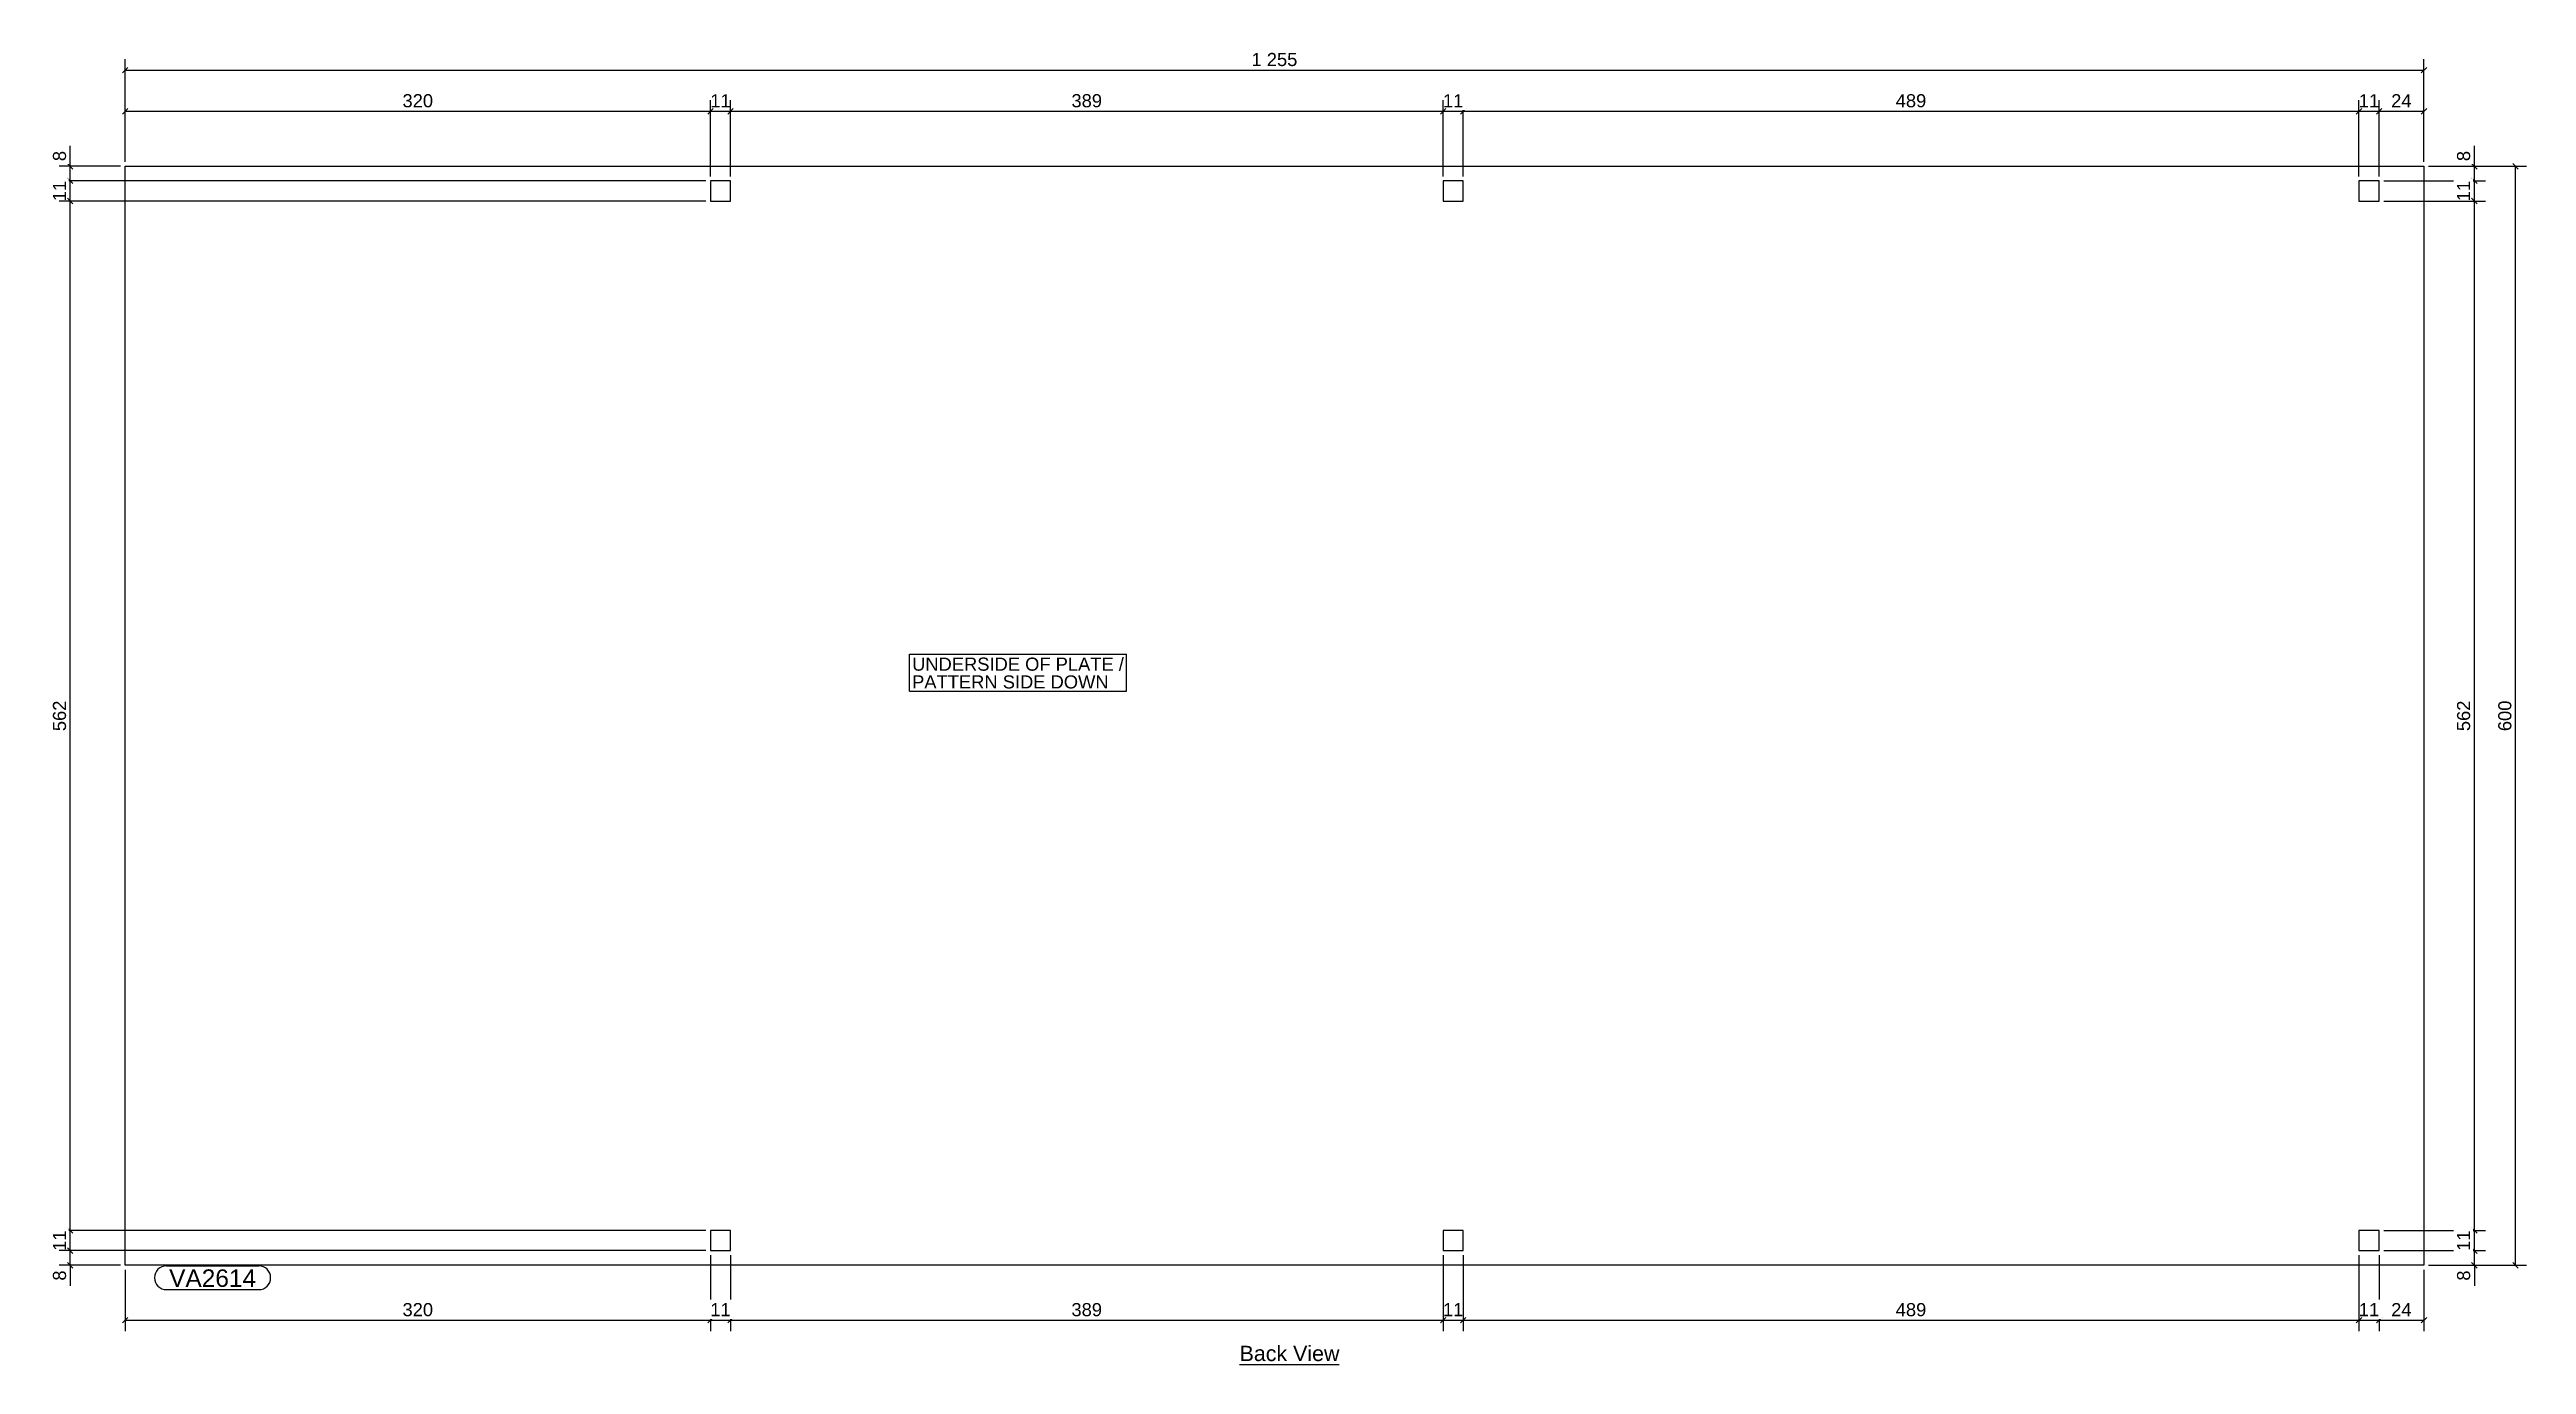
# Model space of a CAD drawing. Header units: millimetres. Extents: x 6 to 1358, y 11 to 729.
import ezdxf

# ---------------------------------------------------------------- set-up
doc = ezdxf.new("R2010")
doc.units = ezdxf.units.MM
doc.styles.add('Arial', font='ARIAL.TTF', dxfattribs={"height": 0.2})

# ---------------------------------------------------------------- blocks, each defined once
blk = doc.blocks.new('Unknown-35597080-11 - 4519')
at = {"color": 6, "linetype": 'Continuous'}
blk.add_line((655.7, 11.2), (710.1, 11.2), dxfattribs=at)
at = {"color": 0, "linetype": 'Continuous'}
blk.add_wipeout([(710.1, 13.1), (710.1, 21.9), (655.7, 21.9), (655.7, 13.1)], dxfattribs=at)
at = {"color": 6, "linetype": 'Continuous', "style": 'Arial'}
blk.add_text('Back View', height=8.36, dxfattribs=at).set_placement((655.7, 13.1))
blk = doc.blocks.new('Part-35597080-4554 - 4519')
at = {"color": 30, "linetype": 'Continuous'}
for p, q in [((47.3, 65.4), (47.3, 665.4)), ((47.3, 665.4), (1302.3, 665.4)), ((1302.3, 665.4), (1302.3, 65.4)), ((377.8, 657.4), (366.8, 657.4)), ((366.8, 657.4), (366.8, 646.4)), ((377.8, 646.4), (377.8, 657.4)), ((777.8, 657.4), (766.8, 657.4)), ((766.8, 657.4), (766.8, 646.4)), ((777.8, 646.4), (777.8, 657.4)), ((1277.8, 657.4), (1266.8, 657.4)), ((1266.8, 657.4), (1266.8, 646.4)), ((1277.8, 646.4), (1277.8, 657.4)), ((366.8, 646.4), (377.8, 646.4)), ((766.8, 646.4), (777.8, 646.4)), ((1266.8, 646.4), (1277.8, 646.4)), ((377.8, 84.4), (366.8, 84.4)), ((366.8, 84.4), (366.8, 73.4)), ((377.8, 73.4), (377.8, 84.4)), ((777.8, 84.4), (766.8, 84.4)), ((766.8, 84.4), (766.8, 73.4)), ((777.8, 73.4), (777.8, 84.4)), ((1277.8, 84.4), (1266.8, 84.4)), ((1266.8, 84.4), (1266.8, 73.4)), ((1277.8, 73.4), (1277.8, 84.4)), ((366.8, 73.4), (377.8, 73.4)), ((766.8, 73.4), (777.8, 73.4)), ((1266.8, 73.4), (1277.8, 73.4)), ((1302.3, 65.4), (47.3, 65.4))]:
    blk.add_line(p, q, dxfattribs=at)
blk = doc.blocks.new('StraightDimension-35597080-4708 - 4519')
at = {"color": 7, "linetype": 'Continuous'}
for p, q in [((366.8, 70.9), (366.8, 29.4)), ((47.3, 62.9), (47.3, 29.4)), ((48.8, 36.9), (45.8, 33.9)), ((47.3, 35.4), (366.8, 35.4)), ((365.3, 33.9), (368.3, 36.9))]:
    blk.add_line(p, q, dxfattribs=at)
at = {"color": 0}
blk.add_wipeout([(216.8, 36.1), (216.8, 46.6), (197.2, 46.6), (197.2, 36.1)], dxfattribs=at)
at = {"color": 96, "style": 'Arial'}
blk.add_text('320', height=7.16, dxfattribs=at).set_placement((198.7, 37.6))
blk = doc.blocks.new('StraightDimension-35597080-4558 - 4519')
at = {"color": 7, "linetype": 'Continuous'}
for p, q in [((44.8, 665.4), (11.3, 665.4)), ((15.8, 666.9), (18.8, 663.9)), ((17.3, 657.4), (17.3, 665.4)), ((364.3, 657.4), (11.3, 657.4)), ((18.8, 655.9), (15.8, 658.9))]:
    blk.add_line(p, q, dxfattribs=at)
at = {"color": 0}
blk.add_wipeout([(16.5, 675.2), (6, 675.2), (6, 666.7), (16.5, 666.7)], dxfattribs=at)
at = {"color": 7, "linetype": 'Continuous'}
blk.add_line((17.3, 665.4), (17.3, 676.6), dxfattribs=at)
blk.add_line((17.3, 665.4), (17.3, 676.6), dxfattribs=at)
at = {"color": 96, "style": 'Arial'}
blk.add_text('8', height=7.16, rotation=90.0002, dxfattribs=at).set_placement((15, 668.2))
blk = doc.blocks.new('StraightDimension-35597080-4559 - 4519')
at = {"color": 7, "linetype": 'Continuous'}
for p, q in [((364.3, 657.4), (11.3, 657.4)), ((15.8, 658.9), (18.8, 655.9)), ((17.3, 646.4), (17.3, 657.4)), ((364.3, 646.4), (11.3, 646.4)), ((18.8, 644.9), (15.8, 647.9))]:
    blk.add_line(p, q, dxfattribs=at)
at = {"color": 0}
blk.add_wipeout([(16.5, 658.9), (6, 658.9), (6, 644.8), (16.5, 644.8)], dxfattribs=at)
at = {"color": 96, "style": 'Arial'}
blk.add_text('11', height=7.16, rotation=90.0002, dxfattribs=at).set_placement((15, 646.3))
blk = doc.blocks.new('StraightDimension-35597080-4705 - 4519')
at = {"color": 7, "linetype": 'Continuous'}
for p, q in [((766.8, 70.9), (766.8, 29.4)), ((777.8, 70.9), (777.8, 29.4)), ((765.3, 33.9), (768.3, 36.9)), ((766.8, 35.4), (777.8, 35.4)), ((779.3, 36.9), (776.3, 33.9))]:
    blk.add_line(p, q, dxfattribs=at)
at = {"color": 0}
blk.add_wipeout([(779.3, 36.1), (779.3, 46.6), (765.2, 46.6), (765.2, 36.1)], dxfattribs=at)
at = {"color": 96, "style": 'Arial'}
blk.add_text('11', height=7.16, dxfattribs=at).set_placement((766.7, 37.6))
blk = doc.blocks.new('StraightDimension-35597080-4560 - 4519')
at = {"color": 7, "linetype": 'Continuous'}
for p, q in [((364.3, 646.4), (11.3, 646.4)), ((18.8, 644.9), (15.8, 647.9)), ((17.3, 84.4), (17.3, 646.4)), ((364.3, 84.4), (11.3, 84.4)), ((15.8, 85.9), (18.8, 82.9))]:
    blk.add_line(p, q, dxfattribs=at)
at = {"color": 0}
blk.add_wipeout([(16.5, 375.2), (6, 375.2), (6, 355.5), (16.5, 355.5)], dxfattribs=at)
at = {"color": 96, "style": 'Arial'}
blk.add_text('562', height=7.16, rotation=90.0002, dxfattribs=at).set_placement((15, 357))
blk = doc.blocks.new('StraightDimension-35597080-4736 - 4519')
at = {"color": 7, "linetype": 'Continuous'}
for p, q in [((365.3, 693.9), (368.3, 696.9)), ((366.8, 659.9), (366.8, 701.4)), ((366.8, 695.4), (377.8, 695.4)), ((379.3, 696.9), (376.3, 693.9)), ((377.8, 659.9), (377.8, 701.4))]:
    blk.add_line(p, q, dxfattribs=at)
at = {"color": 0}
blk.add_wipeout([(379.3, 696.1), (379.3, 706.6), (365.2, 706.6), (365.2, 696.1)], dxfattribs=at)
at = {"color": 96, "style": 'Arial'}
blk.add_text('11', height=7.16, dxfattribs=at).set_placement((366.7, 697.6))
blk = doc.blocks.new('StraightDimension-35597080-4672 - 4519')
at = {"color": 7, "linetype": 'Continuous'}
for p, q in [((1280.3, 73.4), (1335.8, 73.4)), ((1328.3, 74.9), (1331.3, 71.9)), ((1329.8, 65.4), (1329.8, 73.4)), ((1304.8, 65.4), (1335.8, 65.4)), ((1331.3, 63.9), (1328.3, 66.9))]:
    blk.add_line(p, q, dxfattribs=at)
at = {"color": 0}
blk.add_wipeout([(1329, 64.1), (1318.5, 64.1), (1318.5, 55.5), (1329, 55.5)], dxfattribs=at)
at = {"color": 7, "linetype": 'Continuous'}
blk.add_line((1329.8, 65.4), (1329.8, 54.2), dxfattribs=at)
blk.add_line((1329.8, 65.4), (1329.8, 54.2), dxfattribs=at)
at = {"color": 96, "style": 'Arial'}
blk.add_text('8', height=7.16, rotation=90.0002, dxfattribs=at).set_placement((1327.5, 57))
blk = doc.blocks.new('StraightDimension-35597080-4561 - 4519')
at = {"color": 7, "linetype": 'Continuous'}
for p, q in [((364.3, 84.4), (11.3, 84.4)), ((15.8, 85.9), (18.8, 82.9)), ((17.3, 73.4), (17.3, 84.4)), ((364.3, 73.4), (11.3, 73.4)), ((18.8, 71.9), (15.8, 74.9))]:
    blk.add_line(p, q, dxfattribs=at)
at = {"color": 0}
blk.add_wipeout([(16.5, 85.9), (6, 85.9), (6, 71.8), (16.5, 71.8)], dxfattribs=at)
at = {"color": 96, "style": 'Arial'}
blk.add_text('11', height=7.16, rotation=90.0002, dxfattribs=at).set_placement((15, 73.3))
blk = doc.blocks.new('StraightDimension-35597080-4562 - 4519')
at = {"color": 7, "linetype": 'Continuous'}
for p, q in [((364.3, 73.4), (11.3, 73.4)), ((15.8, 74.9), (18.8, 71.9)), ((17.3, 65.4), (17.3, 73.4)), ((44.8, 65.4), (11.3, 65.4)), ((18.8, 63.9), (15.8, 66.9))]:
    blk.add_line(p, q, dxfattribs=at)
at = {"color": 0}
blk.add_wipeout([(16.5, 64.1), (6, 64.1), (6, 55.5), (16.5, 55.5)], dxfattribs=at)
at = {"color": 7, "linetype": 'Continuous'}
blk.add_line((17.3, 65.4), (17.3, 54.2), dxfattribs=at)
blk.add_line((17.3, 65.4), (17.3, 54.2), dxfattribs=at)
at = {"color": 96, "style": 'Arial'}
blk.add_text('8', height=7.16, rotation=90.0002, dxfattribs=at).set_placement((15, 57))
blk = doc.blocks.new('StraightDimension-35597080-4732 - 4519')
at = {"color": 7, "linetype": 'Continuous'}
for p, q in [((1265.3, 693.9), (1268.3, 696.9)), ((1266.8, 659.9), (1266.8, 701.4)), ((1266.8, 695.4), (1277.8, 695.4)), ((1279.3, 696.9), (1276.3, 693.9)), ((1277.8, 659.9), (1277.8, 701.4))]:
    blk.add_line(p, q, dxfattribs=at)
at = {"color": 0}
blk.add_wipeout([(1279.3, 696.1), (1279.3, 706.6), (1265.2, 706.6), (1265.2, 696.1)], dxfattribs=at)
at = {"color": 96, "style": 'Arial'}
blk.add_text('11', height=7.16, dxfattribs=at).set_placement((1266.7, 697.6))
blk = doc.blocks.new('StraightDimension-35597080-4668 - 4519')
at = {"color": 7, "linetype": 'Continuous'}
for p, q in [((1304.8, 665.4), (1335.8, 665.4)), ((1328.3, 666.9), (1331.3, 663.9)), ((1329.8, 657.4), (1329.8, 665.4)), ((1280.3, 657.4), (1335.8, 657.4)), ((1331.3, 655.9), (1328.3, 658.9))]:
    blk.add_line(p, q, dxfattribs=at)
at = {"color": 0}
blk.add_wipeout([(1329, 675.2), (1318.5, 675.2), (1318.5, 666.7), (1329, 666.7)], dxfattribs=at)
at = {"color": 7, "linetype": 'Continuous'}
blk.add_line((1329.8, 665.4), (1329.8, 676.6), dxfattribs=at)
blk.add_line((1329.8, 665.4), (1329.8, 676.6), dxfattribs=at)
at = {"color": 96, "style": 'Arial'}
blk.add_text('8', height=7.16, rotation=90.0002, dxfattribs=at).set_placement((1327.5, 668.2))
blk = doc.blocks.new('StraightDimension-35597080-4733 - 4519')
at = {"color": 7, "linetype": 'Continuous'}
for p, q in [((779.3, 696.9), (776.3, 693.9)), ((777.8, 659.9), (777.8, 701.4)), ((777.8, 695.4), (1266.8, 695.4)), ((1265.3, 693.9), (1268.3, 696.9)), ((1266.8, 659.9), (1266.8, 701.4))]:
    blk.add_line(p, q, dxfattribs=at)
at = {"color": 0}
blk.add_wipeout([(1032.1, 696.1), (1032.1, 706.6), (1012.4, 706.6), (1012.4, 696.1)], dxfattribs=at)
at = {"color": 96, "style": 'Arial'}
blk.add_text('489', height=7.16, dxfattribs=at).set_placement((1013.9, 697.6))
blk = doc.blocks.new('StraightDimension-35597080-4669 - 4519')
at = {"color": 7, "linetype": 'Continuous'}
for p, q in [((1280.3, 657.4), (1335.8, 657.4)), ((1328.3, 658.9), (1331.3, 655.9)), ((1329.8, 646.4), (1329.8, 657.4)), ((1280.3, 646.4), (1335.8, 646.4)), ((1331.3, 644.9), (1328.3, 647.9))]:
    blk.add_line(p, q, dxfattribs=at)
at = {"color": 0}
blk.add_wipeout([(1329, 658.9), (1318.5, 658.9), (1318.5, 644.8), (1329, 644.8)], dxfattribs=at)
at = {"color": 96, "style": 'Arial'}
blk.add_text('11', height=7.16, rotation=90.0002, dxfattribs=at).set_placement((1327.5, 646.3))
blk = doc.blocks.new('StraightDimension-35597080-4734 - 4519')
at = {"color": 7, "linetype": 'Continuous'}
for p, q in [((765.3, 693.9), (768.3, 696.9)), ((766.8, 659.9), (766.8, 701.4)), ((766.8, 695.4), (777.8, 695.4)), ((779.3, 696.9), (776.3, 693.9)), ((777.8, 659.9), (777.8, 701.4))]:
    blk.add_line(p, q, dxfattribs=at)
at = {"color": 0}
blk.add_wipeout([(779.3, 696.1), (779.3, 706.6), (765.2, 706.6), (765.2, 696.1)], dxfattribs=at)
at = {"color": 96, "style": 'Arial'}
blk.add_text('11', height=7.16, dxfattribs=at).set_placement((766.7, 697.6))
blk = doc.blocks.new('StraightDimension-35597080-4670 - 4519')
at = {"color": 7, "linetype": 'Continuous'}
for p, q in [((1280.3, 646.4), (1335.8, 646.4)), ((1331.3, 644.9), (1328.3, 647.9)), ((1329.8, 84.4), (1329.8, 646.4)), ((1280.3, 84.4), (1335.8, 84.4)), ((1328.3, 85.9), (1331.3, 82.9))]:
    blk.add_line(p, q, dxfattribs=at)
at = {"color": 0}
blk.add_wipeout([(1329, 375.2), (1318.5, 375.2), (1318.5, 355.5), (1329, 355.5)], dxfattribs=at)
at = {"color": 96, "style": 'Arial'}
blk.add_text('562', height=7.16, rotation=90.0002, dxfattribs=at).set_placement((1327.5, 357))
blk = doc.blocks.new('StraightDimension-35597080-4735 - 4519')
at = {"color": 7, "linetype": 'Continuous'}
for p, q in [((379.3, 696.9), (376.3, 693.9)), ((377.8, 659.9), (377.8, 701.4)), ((377.8, 695.4), (766.8, 695.4)), ((765.3, 693.9), (768.3, 696.9)), ((766.8, 659.9), (766.8, 701.4))]:
    blk.add_line(p, q, dxfattribs=at)
at = {"color": 0}
blk.add_wipeout([(582.1, 696.1), (582.1, 706.6), (562.4, 706.6), (562.4, 696.1)], dxfattribs=at)
at = {"color": 96, "style": 'Arial'}
blk.add_text('389', height=7.16, dxfattribs=at).set_placement((563.9, 697.6))
blk = doc.blocks.new('StraightDimension-35597080-4671 - 4519')
at = {"color": 7, "linetype": 'Continuous'}
for p, q in [((1280.3, 84.4), (1335.8, 84.4)), ((1328.3, 85.9), (1331.3, 82.9)), ((1329.8, 73.4), (1329.8, 84.4)), ((1280.3, 73.4), (1335.8, 73.4)), ((1331.3, 71.9), (1328.3, 74.9))]:
    blk.add_line(p, q, dxfattribs=at)
at = {"color": 0}
blk.add_wipeout([(1329, 85.9), (1318.5, 85.9), (1318.5, 71.8), (1329, 71.8)], dxfattribs=at)
at = {"color": 96, "style": 'Arial'}
blk.add_text('11', height=7.16, rotation=90.0002, dxfattribs=at).set_placement((1327.5, 73.3))
blk = doc.blocks.new('StraightDimension-35597080-4697 - 4519')
at = {"color": 7, "linetype": 'Continuous'}
for p, q in [((1304.8, 665.4), (1358.3, 665.4)), ((1353.8, 663.9), (1350.8, 666.9)), ((1352.3, 65.4), (1352.3, 665.4)), ((1304.8, 65.4), (1358.3, 65.4)), ((1350.8, 66.9), (1353.8, 63.9))]:
    blk.add_line(p, q, dxfattribs=at)
at = {"color": 0}
blk.add_wipeout([(1351.5, 375.2), (1341, 375.2), (1341, 355.5), (1351.5, 355.5)], dxfattribs=at)
at = {"color": 96, "style": 'Arial'}
blk.add_text('600', height=7.16, rotation=90.0002, dxfattribs=at).set_placement((1350, 357))
blk = doc.blocks.new('StraightDimension-35597080-4702 - 4519')
at = {"color": 7, "linetype": 'Continuous'}
for p, q in [((1277.8, 70.9), (1277.8, 29.4)), ((1302.3, 62.9), (1302.3, 29.4)), ((1279.3, 36.9), (1276.3, 33.9)), ((1277.8, 35.4), (1302.3, 35.4)), ((1300.8, 33.9), (1303.8, 36.9))]:
    blk.add_line(p, q, dxfattribs=at)
at = {"color": 0}
blk.add_wipeout([(1297.1, 36.1), (1297.1, 46.6), (1282.9, 46.6), (1282.9, 36.1)], dxfattribs=at)
at = {"color": 96, "style": 'Arial'}
blk.add_text('24', height=7.16, dxfattribs=at).set_placement((1284.4, 37.6))
blk = doc.blocks.new('StraightDimension-35597080-4703 - 4519')
at = {"color": 7, "linetype": 'Continuous'}
for p, q in [((1266.8, 70.9), (1266.8, 29.4)), ((1277.8, 70.9), (1277.8, 29.4)), ((1265.3, 33.9), (1268.3, 36.9)), ((1266.8, 35.4), (1277.8, 35.4)), ((1279.3, 36.9), (1276.3, 33.9))]:
    blk.add_line(p, q, dxfattribs=at)
at = {"color": 0}
blk.add_wipeout([(1279.3, 36.1), (1279.3, 46.6), (1265.2, 46.6), (1265.2, 36.1)], dxfattribs=at)
at = {"color": 96, "style": 'Arial'}
blk.add_text('11', height=7.16, dxfattribs=at).set_placement((1266.7, 37.6))
blk = doc.blocks.new('StraightDimension-35597080-4704 - 4519')
at = {"color": 7, "linetype": 'Continuous'}
for p, q in [((777.8, 70.9), (777.8, 29.4)), ((1266.8, 70.9), (1266.8, 29.4)), ((779.3, 36.9), (776.3, 33.9)), ((777.8, 35.4), (1266.8, 35.4)), ((1265.3, 33.9), (1268.3, 36.9))]:
    blk.add_line(p, q, dxfattribs=at)
at = {"color": 0}
blk.add_wipeout([(1032.1, 36.1), (1032.1, 46.6), (1012.4, 46.6), (1012.4, 36.1)], dxfattribs=at)
at = {"color": 96, "style": 'Arial'}
blk.add_text('489', height=7.16, dxfattribs=at).set_placement((1013.9, 37.6))
blk = doc.blocks.new('StraightDimension-35597080-4706 - 4519')
at = {"color": 7, "linetype": 'Continuous'}
for p, q in [((377.8, 70.9), (377.8, 29.4)), ((766.8, 70.9), (766.8, 29.4)), ((379.3, 36.9), (376.3, 33.9)), ((377.8, 35.4), (766.8, 35.4)), ((765.3, 33.9), (768.3, 36.9))]:
    blk.add_line(p, q, dxfattribs=at)
at = {"color": 0}
blk.add_wipeout([(582.1, 36.1), (582.1, 46.6), (562.4, 46.6), (562.4, 36.1)], dxfattribs=at)
at = {"color": 96, "style": 'Arial'}
blk.add_text('389', height=7.16, dxfattribs=at).set_placement((563.9, 37.6))
blk = doc.blocks.new('StraightDimension-35597080-4707 - 4519')
at = {"color": 7, "linetype": 'Continuous'}
for p, q in [((366.8, 70.9), (366.8, 29.4)), ((377.8, 70.9), (377.8, 29.4)), ((365.3, 33.9), (368.3, 36.9)), ((366.8, 35.4), (377.8, 35.4)), ((379.3, 36.9), (376.3, 33.9))]:
    blk.add_line(p, q, dxfattribs=at)
at = {"color": 0}
blk.add_wipeout([(379.3, 36.1), (379.3, 46.6), (365.2, 46.6), (365.2, 36.1)], dxfattribs=at)
at = {"color": 96, "style": 'Arial'}
blk.add_text('11', height=7.16, dxfattribs=at).set_placement((366.7, 37.6))
blk = doc.blocks.new('StraightDimension-35597080-4731 - 4519')
at = {"color": 7, "linetype": 'Continuous'}
for p, q in [((1279.3, 696.9), (1276.3, 693.9)), ((1277.8, 659.9), (1277.8, 701.4)), ((1277.8, 695.4), (1302.3, 695.4)), ((1300.8, 693.9), (1303.8, 696.9)), ((1302.3, 667.9), (1302.3, 701.4))]:
    blk.add_line(p, q, dxfattribs=at)
at = {"color": 0}
blk.add_wipeout([(1297.1, 696.1), (1297.1, 706.6), (1282.9, 706.6), (1282.9, 696.1)], dxfattribs=at)
at = {"color": 96, "style": 'Arial'}
blk.add_text('24', height=7.16, dxfattribs=at).set_placement((1284.4, 697.6))
blk = doc.blocks.new('StraightDimension-35597080-4737 - 4519')
at = {"color": 7, "linetype": 'Continuous'}
for p, q in [((48.8, 696.9), (45.8, 693.9)), ((47.3, 667.9), (47.3, 701.4)), ((47.3, 695.4), (366.8, 695.4)), ((365.3, 693.9), (368.3, 696.9)), ((366.8, 659.9), (366.8, 701.4))]:
    blk.add_line(p, q, dxfattribs=at)
at = {"color": 0}
blk.add_wipeout([(216.8, 696.1), (216.8, 706.6), (197.2, 706.6), (197.2, 696.1)], dxfattribs=at)
at = {"color": 96, "style": 'Arial'}
blk.add_text('320', height=7.16, dxfattribs=at).set_placement((198.7, 697.6))
blk = doc.blocks.new('StraightDimension-35597080-4760 - 4519')
at = {"color": 7, "linetype": 'Continuous'}
for p, q in [((48.8, 719.4), (45.8, 716.4)), ((47.3, 667.9), (47.3, 723.9)), ((47.3, 717.9), (1302.3, 717.9)), ((1300.8, 716.4), (1303.8, 719.4)), ((1302.3, 667.9), (1302.3, 723.9))]:
    blk.add_line(p, q, dxfattribs=at)
at = {"color": 0}
blk.add_wipeout([(688.8, 718.6), (688.8, 729.1), (660.7, 729.1), (660.7, 718.6)], dxfattribs=at)
at = {"color": 96, "style": 'Arial'}
blk.add_text('1 255', height=7.16, dxfattribs=at).set_placement((662.2, 720.1))
blk = doc.blocks.new('Text-35597080-5465 - 4519')
at = {"color": 0, "linetype": 'Continuous'}
blk.add_wipeout([(584.1, 380.3), (584.1, 387.8), (476.9, 387.8), (476.9, 380.3)], dxfattribs=at)
at = {"color": 7, "linetype": 'Continuous'}
blk.add_line((475.4, 378.8), (593.9, 378.8), dxfattribs=at)
at = {"color": 0, "linetype": 'Continuous'}
blk.add_wipeout([(592.4, 390), (592.4, 397.5), (476.9, 397.5), (476.9, 390)], dxfattribs=at)
at = {"color": 7, "linetype": 'Continuous'}
for p, q in [((475.4, 399), (593.9, 399)), ((475.4, 378.8), (475.4, 399)), ((593.9, 378.8), (593.9, 399))]:
    blk.add_line(p, q, dxfattribs=at)
at = {"color": 96, "linetype": 'Continuous', "style": 'Arial'}
for s, p in [('UNDERSIDE OF PLATE /', (476.9, 390)), ('PATTERN SIDE DOWN', (476.9, 380.3))]:
    blk.add_text(s, height=7.163, dxfattribs=at).set_placement(p)
blk = doc.blocks.new('Mark-35597080-4764 - 4519')
at = {"color": 0}
blk.add_wipeout([(118.7, 53.6), (118.7, 63.6), (71.3, 63.6), (71.3, 53.6)], dxfattribs=at)
blk.add_wipeout([(118.7, 53.6), (118.7, 63.6), (71.3, 63.6), (71.3, 53.6)], dxfattribs=at)
at = {"color": 7, "linetype": 'Continuous'}
for p, q in [((69.8, 65.1), (120.2, 65.1)), ((69.8, 52.1), (120.2, 52.1))]:
    blk.add_line(p, q, dxfattribs=at)
for centre, start, end in [((69.8, 58.6), 90, 270), ((120.2, 58.6), 270, 90)]:
    blk.add_arc(centre, 6.5, start, end, dxfattribs=at)
at = {"color": 96, "style": 'Arial'}
blk.add_text('VA2614', height=9.55, dxfattribs=at).set_placement((71.3, 53.6))

msp = doc.modelspace()

# ---------------------------------------------------------------- block references
for name in ['Part-35597080-4554 - 4519', 'Unknown-35597080-11 - 4519']:
    msp.add_blockref(name, (0, 0))

# ---------------------------------------------------------------- next in the draw order: block references
for name in ['StraightDimension-35597080-4732 - 4519', 'StraightDimension-35597080-4558 - 4519', 'Text-35597080-5465 - 4519', 'StraightDimension-35597080-4708 - 4519', 'StraightDimension-35597080-4705 - 4519', 'StraightDimension-35597080-4672 - 4519']:
    msp.add_blockref(name, (0, 0))

# ---------------------------------------------------------------- next in the draw order: block references
for name in ['StraightDimension-35597080-4733 - 4519', 'StraightDimension-35597080-4668 - 4519', 'StraightDimension-35597080-4559 - 4519', 'StraightDimension-35597080-4706 - 4519']:
    msp.add_blockref(name, (0, 0))

# ---------------------------------------------------------------- next in the draw order: block references
for name in ['StraightDimension-35597080-4736 - 4519', 'StraightDimension-35597080-4734 - 4519', 'StraightDimension-35597080-4669 - 4519', 'StraightDimension-35597080-4560 - 4519']:
    msp.add_blockref(name, (0, 0))

# ---------------------------------------------------------------- next in the draw order: block references
for name in ['StraightDimension-35597080-4737 - 4519', 'StraightDimension-35597080-4735 - 4519', 'StraightDimension-35597080-4670 - 4519', 'StraightDimension-35597080-4561 - 4519']:
    msp.add_blockref(name, (0, 0))

# ---------------------------------------------------------------- next in the draw order: block references
for name in ['StraightDimension-35597080-4671 - 4519', 'StraightDimension-35597080-4562 - 4519']:
    msp.add_blockref(name, (0, 0))

# ---------------------------------------------------------------- next in the draw order: block references
for name in ['StraightDimension-35597080-4697 - 4519', 'StraightDimension-35597080-4707 - 4519', 'Mark-35597080-4764 - 4519']:
    msp.add_blockref(name, (0, 0))

# ---------------------------------------------------------------- next in the draw order: block references
for name in ['StraightDimension-35597080-4731 - 4519', 'StraightDimension-35597080-4702 - 4519']:
    msp.add_blockref(name, (0, 0))

# ---------------------------------------------------------------- next in the draw order: block references
for name in ['StraightDimension-35597080-4760 - 4519', 'StraightDimension-35597080-4703 - 4519']:
    msp.add_blockref(name, (0, 0))

# ---------------------------------------------------------------- next in the draw order: block references
msp.add_blockref('StraightDimension-35597080-4704 - 4519', (0, 0))

doc.saveas('drawing.dxf')
